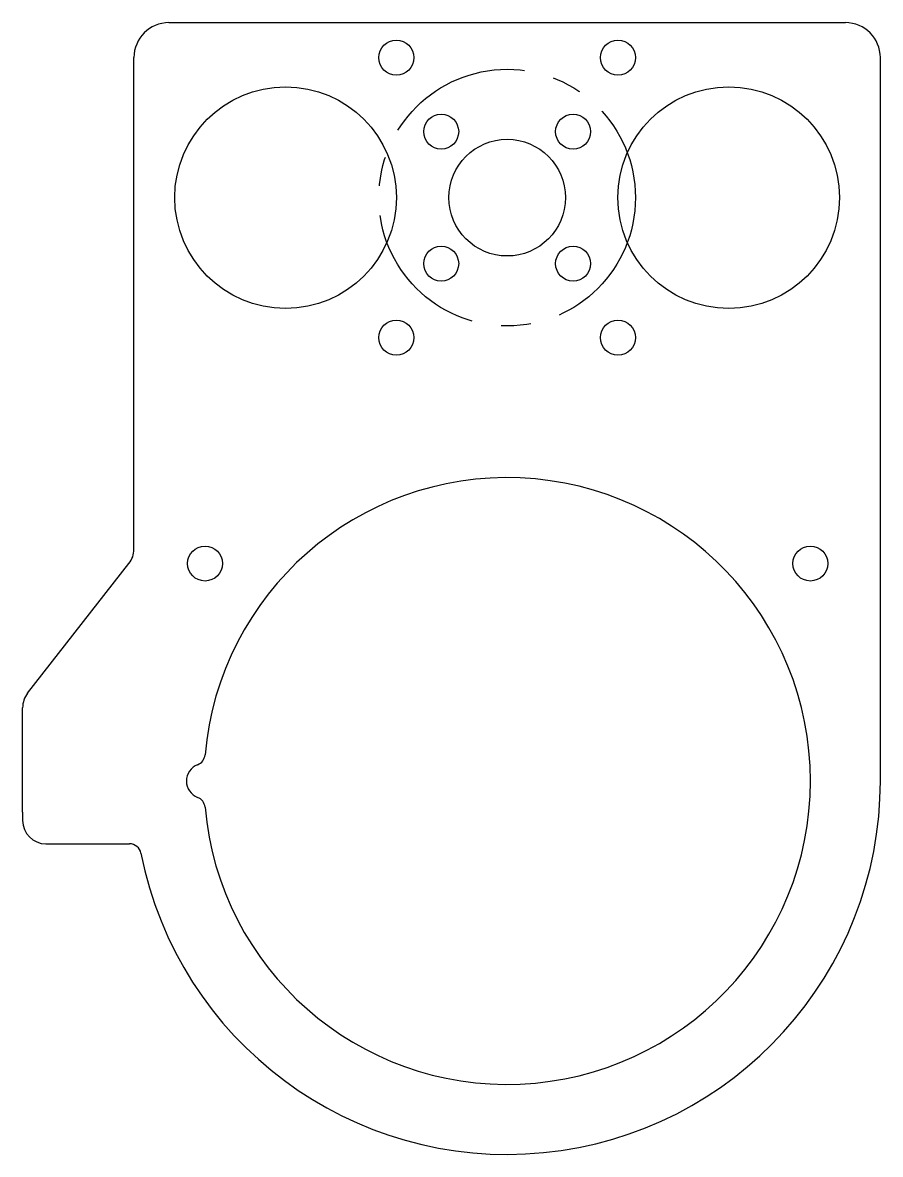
# Model space of a CAD drawing. Header units: millimetres. Extents: x -36.8 to 36.8, y -48.5 to 48.5.
import ezdxf

# ---------------------------------------------------------------- set-up
doc = ezdxf.new("R2010")
doc.units = ezdxf.units.MM
doc.linetypes.add('CENTERX2', pattern=[20.32, 12.7, -2.54, 2.54, -2.54])

msp = doc.modelspace()

# ---------------------------------------------------------------- linework, layer by layer
at = {"color": 7, "linetype": 'Continuous'}
for p, q in [((-24.228, 48.5), (33.772, 48.5)), ((-27.228, 16.5), (-27.228, 45.5)), ((36.772, 16.5), (36.772, 45.5)), ((-27.228, 3.373), (-27.228, 16.5)), ((36.772, -16.5), (36.772, 16.5)), ((-36.348, -8.984), (-27.652, 2.141)), ((-36.772, -19.184), (-36.772, -10.215)), ((-36.772, -19.184), (-36.772, -19.883)), ((-34.772, -21.883), (-27.605, -21.883))]:
    msp.add_line(p, q, dxfattribs=at)
for centre, radius in [((-4.728, 45.5), 1.5), ((14.272, 45.5), 1.5), ((-14.228, 33.5), 9.5), ((23.772, 33.5), 9.5), ((-0.885, 39.157), 1.5), ((10.429, 39.157), 1.5), ((4.772, 33.5), 5), ((-0.885, 27.843), 1.5), ((10.429, 27.843), 1.5), ((-4.728, 21.5), 1.5), ((14.272, 21.5), 1.5), ((-21.131, 2.141), 1.5), ((30.772, 2.141), 1.5)]:
    msp.add_circle(centre, radius, dxfattribs=at)
at = {"color": 7, "linetype": 'CENTERX2'}
msp.add_circle((4.772, 33.5), 11, dxfattribs=at)
at = {"color": 7, "linetype": 'Continuous'}
for centre, radius, start, end in [((-24.228, 45.5), 3, 90, 180), ((33.772, 45.5), 3, 0, 90), ((4.772, -16.5), 26, 184.95643, 175.04357), ((-29.228, 3.373), 2, 321.98766, 0), ((-34.772, -10.215), 2, 141.98766, 180), ((-22.127, -14.167), 1, 291.07658, 355.04357), ((-21.228, -16.5), 1.5, 111.07658, 248.92342), ((4.772, -16.5), 32, 191.15273, 0), ((-22.127, -18.833), 1, 4.95643, 68.92342), ((-34.772, -19.883), 2, 180, 270), ((-27.605, -22.883), 1, 11.15273, 90)]:
    msp.add_arc(centre, radius, start, end, dxfattribs=at)

doc.saveas('drawing.dxf')
